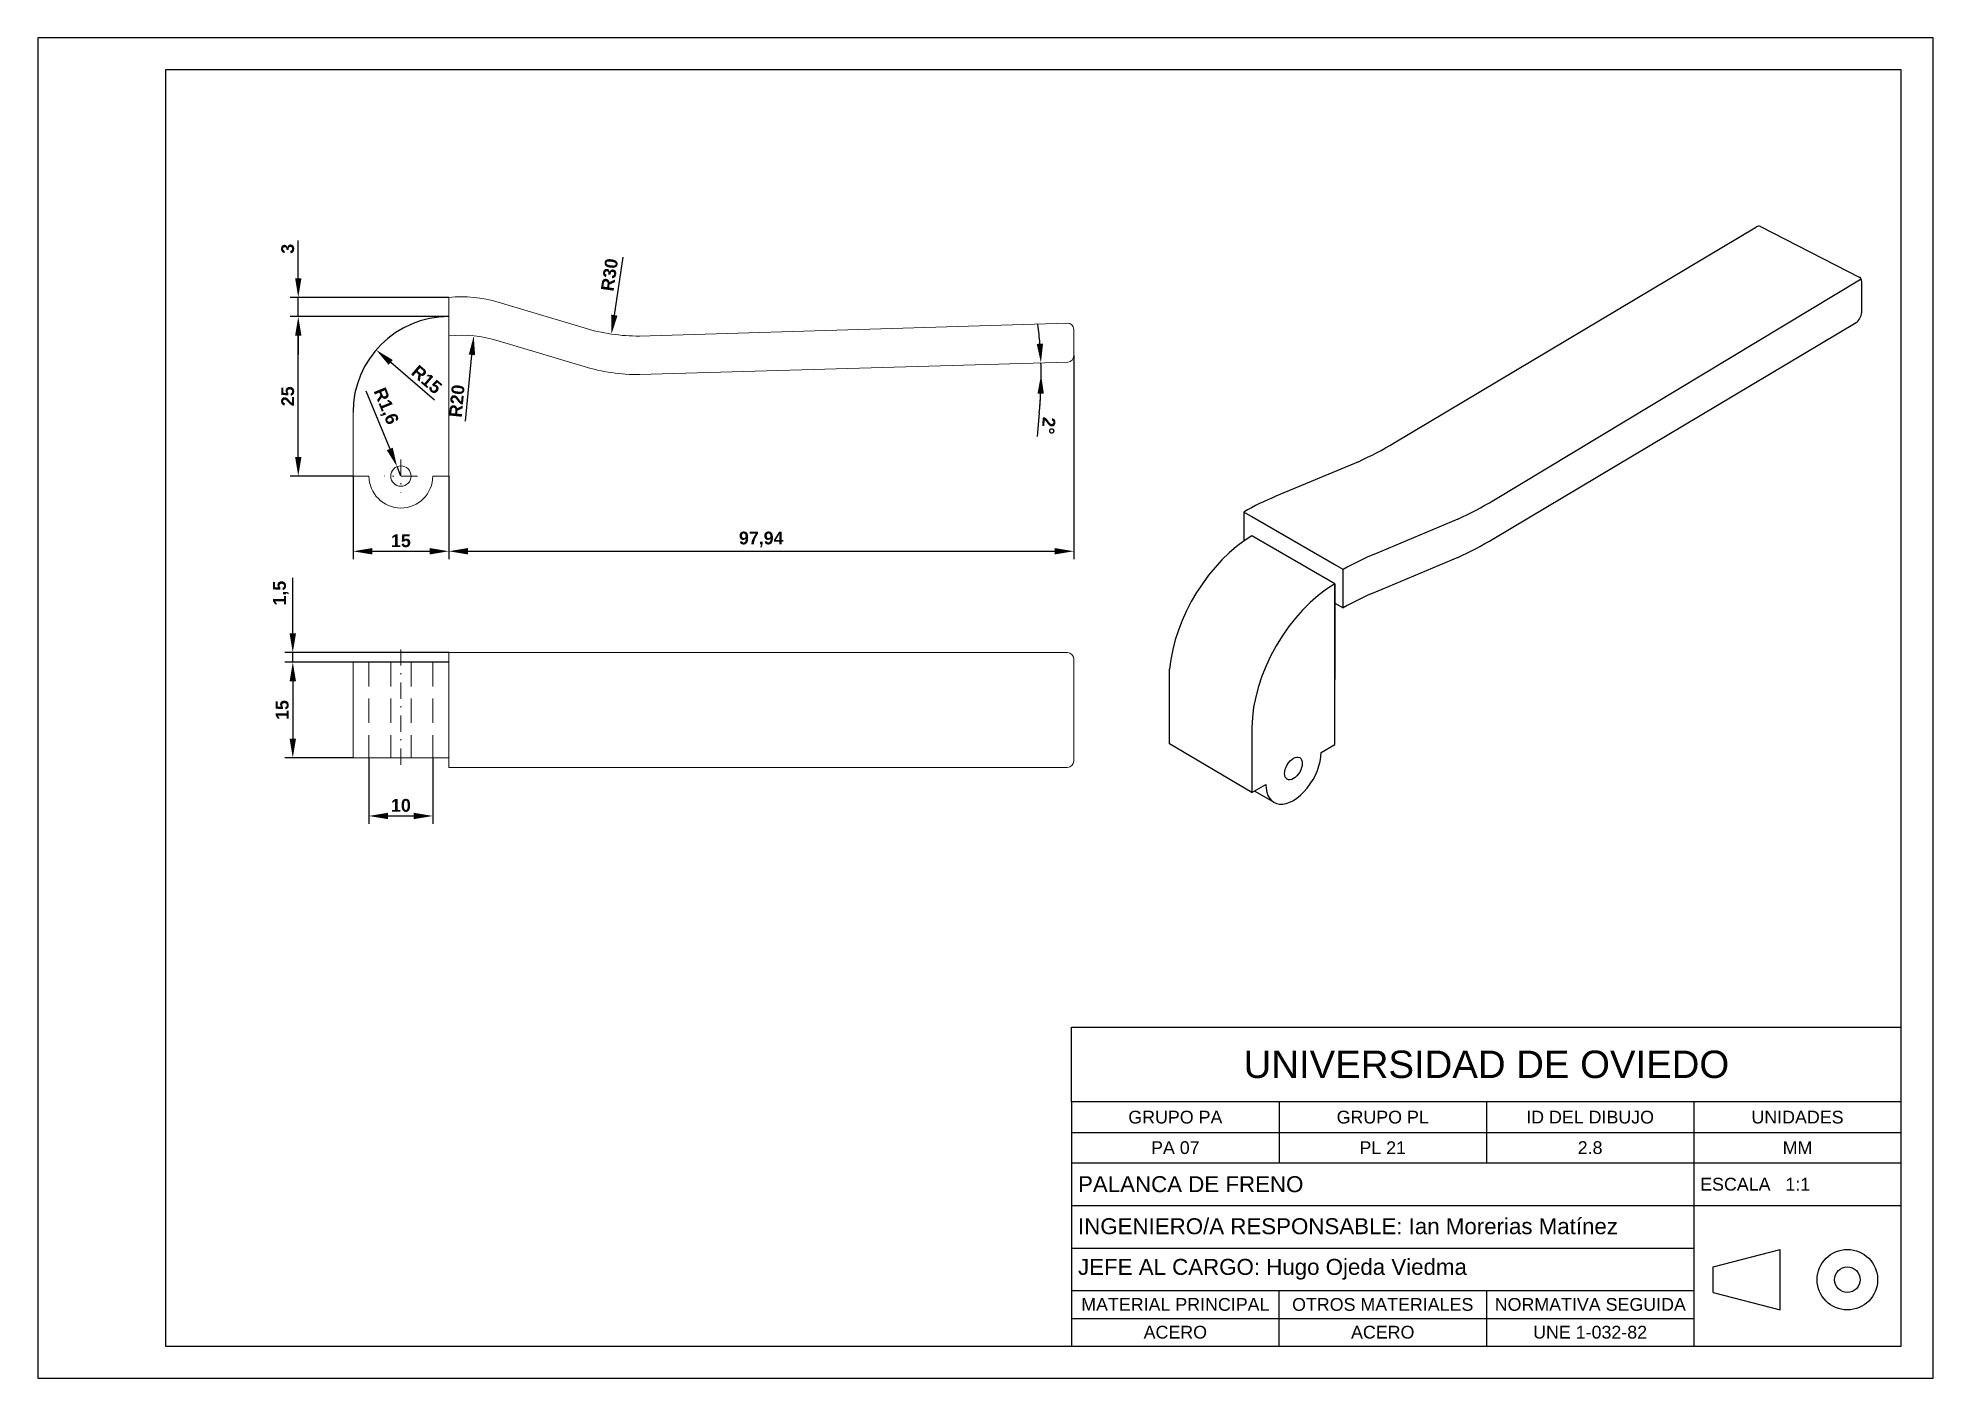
# Paper-space layout 'Presentación1' of a CAD drawing. Header units: millimetres. Extents: x 0 to 297, y 0 to 210.
# The model-space entities are those that its viewports show. They can reach past a viewport. Long polylines and large blocks are cut down to what shows.
import ezdxf

# ---------------------------------------------------------------- set-up
doc = ezdxf.new("R2010")
doc.units = ezdxf.units.MM
doc.linetypes.add('TRAZO_Y_PUNTO', pattern=[25.4, 12.7, -6.35, 0, -6.35])
doc.linetypes.add('TRAZOS', pattern=[19.05, 12.7, -6.35])
for name, color, linetype, lineweight in [('01_Contornos', 7, 'Continuous', 20), ('02_Ocultas', 4, 'TRAZOS', 20), ('03_Ejes', 1, 'TRAZO_Y_PUNTO', 18), ('04_Cotas', 3, 'Continuous', 18)]:
    doc.layers.add(name, color=color, linetype=linetype, lineweight=lineweight)
doc.styles.add('EstiloCota', font='arialbd.ttf', dxfattribs={"height": 2})
doc.styles.get("Standard").update_dxf_attribs({"font": 'arial.ttf'})
doc.dimstyles.new('CotasUNE', dxfattribs={"dimtxt": 2, "dimasz": 3, "dimexe": 1.25, "dimexo": 0, "dimtad": 1, "dimtxsty": 'EstiloCota', "dimcen": 2.5, "dimclrd": 256, "dimclrt": 256, "dimadec": 0, "dimazin": 0, "dimtfac": 1, "dimtmove": 0, "dimatfit": 3, "dimfxl": 1, "dimarcsym": 0})

# ---------------------------------------------------------------- blocks, each defined once
blk = doc.blocks.new('UNE A4H')
for p, q in [((0, 210), (0, 0)), ((297, 210), (0, 210)), ((297, 0), (297, 210)), ((20, 205), (20, 5)), ((292, 205), (20, 205)), ((292, 5), (292, 205)), ((162, 55), (292, 55)), ((162, 43.27), (162, 55)), ((292, 43.27), (162, 43.27)), ((162, 43.27), (162, 5)), ((194.5, 43.27), (194.5, 33.7)), ((227, 43.27), (227, 33.7)), ((259.5, 43.27), (259.5, 33.7)), ((162, 38.49), (292, 38.49)), ((292, 33.7), (162, 33.7)), ((259.5, 33.7), (259.5, 25)), ((162, 27.04), (259.5, 27.04)), ((259.5, 27.04), (292, 27.04)), ((259.5, 25), (259.5, 5)), ((162, 20.37), (259.5, 20.37)), ((262.55, 17.42), (273.06, 20.16)), ((273.06, 10.67), (273.06, 20.16)), ((262.55, 13.41), (262.55, 17.42)), ((162, 13.7), (259.5, 13.7)), ((194.5, 5), (194.5, 13.7)), ((227, 13.7), (227, 5)), ((262.55, 13.41), (273.06, 10.67)), ((162, 9.35), (259.5, 9.35)), ((20, 5), (292, 5)), ((0, 0), (297, 0))]:
    blk.add_line(p, q)
for radius in [4.74, 2]:
    blk.add_circle((283.57, 15.42), radius)
for s, insert, char_height, width, attachment_point in [('GRUPO PA', (178.25, 40.88), 2, 32.5, 5), ('GRUPO PL', (210.75, 40.88), 2, 32.5, 5), ('ID DEL DIBUJO', (243.25, 40.88), 2, 32.5, 5), ('UNIDADES', (275.75, 40.88), 2, 32.5, 5), ('PA 07', (178.25, 36.1), 2, 32.5, 5), ('PL 21', (210.75, 36.1), 2, 32.5, 5), ('2.8', (243.25, 36.1), 2, 32.5, 5), ('MM', (275.75, 36.1), 2, 32.5, 5), ('PALANCA DE FRENO', (163, 30.37), 2.5, 97.1143, 4), ('INGENIERO/A RESPONSABLE: Ian Morerias Matínez', (163, 23.78), 2.5, 97.2779, 4), ('JEFE AL CARGO: Hugo Ojeda Viedma', (163, 17.05), 2.5, 97.2059, 4), ('MATERIAL PRINCIPAL', (178.25, 11.53), 2, 32.5, 5), ('OTROS MATERIALES', (210.75, 11.53), 2, 32.5, 5), ('NORMATIVA SEGUIDA', (243.28, 11.53), 2, 32.44, 5), ('ACERO', (178.25, 7.18), 2, 32.5, 5), ('ACERO', (210.75, 7.18), 2, 32.5, 5), ('UNE 1-032-82', (243.25, 7.18), 2, 32.5, 5)]:
    blk.add_mtext(s, dxfattribs=dict(insert=insert, char_height=char_height, width=width, attachment_point=attachment_point))
at = {"layer": '01_Contornos'}
for s, insert, char_height, width, attachment_point in [('UNIVERSIDAD DE OVIEDO', (227, 49.14), 4.3, 130, 5), ('ESCALA   1:1', (260.5, 30.37), 2, 32.5, 4)]:
    blk.add_mtext(s, dxfattribs=dict(at, insert=insert, char_height=char_height, width=width, attachment_point=attachment_point))
blk = doc.blocks.new('*D8')
at = {"layer": '04_Cotas', "color": 0, "lineweight": -2, "transparency": 16777216}
for p, q in [((305.11, 119.72), (305.11, 87.82)), ((207.17, 100.85), (207.17, 87.82))]:
    blk.add_line(p, q, dxfattribs=at)
at = {"layer": '04_Cotas', "lineweight": -2, "transparency": 16777216}
blk.add_line((210.17, 89.07), (302.11, 89.07), dxfattribs=at)
at = {"layer": '04_Cotas', "transparency": 16777216}
for points in [[(210.17, 89.57), (210.17, 88.57), (207.17, 89.07)], [(302.11, 89.57), (302.11, 88.57), (305.11, 89.07)]]:
    blk.add_solid(points, dxfattribs=at)
at = {"layer": 'Defpoints', "color": 0}
for p in [(305.11, 119.72), (207.17, 100.85), (305.11, 89.07)]:
    blk.add_point(p, dxfattribs=at)
at = {"layer": '04_Cotas', "transparency": 16777216, "insert": (256.14, 90.92), "char_height": 2, "attachment_point": 5, "style": 'EstiloCota'}
blk.add_mtext('97,94', dxfattribs=at)
blk = doc.blocks.new('*D7')
at = {"layer": '04_Cotas', "color": 0, "lineweight": -2, "transparency": 16777216}
for p, q in [((192.17, 100.85), (192.17, 87.82)), ((207.17, 100.85), (207.17, 87.82))]:
    blk.add_line(p, q, dxfattribs=at)
at = {"layer": '04_Cotas', "lineweight": -2, "transparency": 16777216}
blk.add_line((195.17, 89.07), (204.17, 89.07), dxfattribs=at)
at = {"layer": '04_Cotas', "transparency": 16777216}
for points in [[(195.17, 89.57), (195.17, 88.57), (192.17, 89.07)], [(204.17, 89.57), (204.17, 88.57), (207.17, 89.07)]]:
    blk.add_solid(points, dxfattribs=at)
at = {"layer": 'Defpoints', "color": 0}
for p in [(192.17, 100.85), (207.17, 100.85), (207.17, 89.07)]:
    blk.add_point(p, dxfattribs=at)
at = {"layer": '04_Cotas', "transparency": 16777216, "insert": (199.67, 90.71), "char_height": 2, "attachment_point": 5, "style": 'EstiloCota'}
blk.add_mtext('15', dxfattribs=at)
blk = doc.blocks.new('*D6')
at = {"layer": '04_Cotas', "color": 0, "lineweight": -2, "transparency": 16777216}
for p, q in [((207.17, 125.85), (182.34, 125.85)), ((192.17, 100.85), (182.34, 100.85))]:
    blk.add_line(p, q, dxfattribs=at)
at = {"layer": '04_Cotas', "lineweight": -2, "transparency": 16777216}
blk.add_line((183.59, 103.85), (183.59, 122.85), dxfattribs=at)
at = {"layer": '04_Cotas', "transparency": 16777216}
for points in [[(183.09, 122.85), (184.09, 122.85), (183.59, 125.85)], [(183.09, 103.85), (184.09, 103.85), (183.59, 100.85)]]:
    blk.add_solid(points, dxfattribs=at)
at = {"layer": 'Defpoints', "color": 0}
for p in [(183.59, 125.85), (207.17, 125.85), (192.17, 100.85)]:
    blk.add_point(p, dxfattribs=at)
at = {"layer": '04_Cotas', "transparency": 16777216, "insert": (181.94, 113.35), "char_height": 2, "attachment_point": 5, "rotation": 90, "style": 'EstiloCota'}
blk.add_mtext('25', dxfattribs=at)
blk = doc.blocks.new('*D5')
at = {"layer": '04_Cotas', "lineweight": -2, "transparency": 16777216}
for p, q in [((183.59, 131.85), (183.59, 137.76)), ((183.59, 125.85), (183.59, 128.85)), ((183.59, 122.85), (183.59, 119.85))]:
    blk.add_line(p, q, dxfattribs=at)
at = {"layer": '04_Cotas', "color": 0, "lineweight": -2, "transparency": 16777216}
blk.add_line((207.17, 128.85), (182.34, 128.85), dxfattribs=at)
at = {"layer": '04_Cotas', "transparency": 16777216}
for points in [[(183.09, 131.85), (184.09, 131.85), (183.59, 128.85)], [(183.09, 122.85), (184.09, 122.85), (183.59, 125.85)]]:
    blk.add_solid(points, dxfattribs=at)
at = {"layer": 'Defpoints', "color": 0}
for p in [(207.17, 128.85), (183.59, 125.85), (207.17, 125.85)]:
    blk.add_point(p, dxfattribs=at)
at = {"layer": '04_Cotas', "transparency": 16777216, "insert": (181.94, 136.47), "char_height": 2, "attachment_point": 5, "rotation": 90, "style": 'EstiloCota'}
blk.add_mtext('3', dxfattribs=at)
blk = doc.blocks.new('*D4')
at = {"layer": '04_Cotas', "lineweight": -2, "transparency": 16777216}
blk.add_line((209.8, 109.45), (210.8, 119.83), dxfattribs=at)
at = {"layer": '04_Cotas', "transparency": 16777216}
blk.add_solid([(210.31, 119.88), (211.3, 119.79), (211.09, 122.82)], dxfattribs=at)
at = {"layer": 'Defpoints', "color": 0}
for p in [(211.09, 122.82), (207.25, 83.01)]:
    blk.add_point(p, dxfattribs=at)
at = {"layer": '04_Cotas', "transparency": 16777216, "insert": (208.45, 112.61), "char_height": 2, "attachment_point": 5, "rotation": 84.4916, "style": 'EstiloCota'}
blk.add_mtext('R20', dxfattribs=at)
blk = doc.blocks.new('*D3')
at = {"layer": '04_Cotas', "lineweight": -2, "transparency": 16777216}
blk.add_line((234.44, 135.14), (233.11, 126.07), dxfattribs=at)
at = {"layer": '04_Cotas', "transparency": 16777216}
blk.add_solid([(232.62, 126.14), (233.61, 125.99), (232.68, 123.1)], dxfattribs=at)
at = {"layer": 'Defpoints', "color": 0}
for p in [(241.35, 182.47), (232.68, 123.1)]:
    blk.add_point(p, dxfattribs=at)
at = {"layer": '04_Cotas', "transparency": 16777216, "insert": (232.37, 132.39), "char_height": 2, "attachment_point": 5, "rotation": 81.6884, "style": 'EstiloCota'}
blk.add_mtext('R30', dxfattribs=at)
blk = doc.blocks.new('*D2')
at = {"layer": '04_Cotas', "color": 0, "lineweight": -2, "transparency": 16777216}
for p, q in [((192.17, 71.69), (181.48, 71.69)), ((192.17, 56.69), (181.48, 56.69))]:
    blk.add_line(p, q, dxfattribs=at)
at = {"layer": '04_Cotas', "lineweight": -2, "transparency": 16777216}
blk.add_line((182.73, 68.69), (182.73, 59.69), dxfattribs=at)
at = {"layer": '04_Cotas', "transparency": 16777216}
for points in [[(182.23, 68.69), (183.23, 68.69), (182.73, 71.69)], [(182.23, 59.69), (183.23, 59.69), (182.73, 56.69)]]:
    blk.add_solid(points, dxfattribs=at)
at = {"layer": 'Defpoints', "color": 0}
for p in [(192.17, 71.69), (182.73, 56.69), (192.17, 56.69)]:
    blk.add_point(p, dxfattribs=at)
at = {"layer": '04_Cotas', "transparency": 16777216, "insert": (181.08, 64.19), "char_height": 2, "attachment_point": 5, "rotation": 90, "style": 'EstiloCota'}
blk.add_mtext('15', dxfattribs=at)
blk = doc.blocks.new('*D1')
at = {"layer": '04_Cotas', "lineweight": -2, "transparency": 16777216}
for p, q in [((182.73, 76.19), (182.73, 84.91)), ((182.73, 71.69), (182.73, 73.19)), ((182.73, 68.69), (182.73, 65.69))]:
    blk.add_line(p, q, dxfattribs=at)
at = {"layer": '04_Cotas', "color": 0, "lineweight": -2, "transparency": 16777216}
for p, q in [((207.17, 73.19), (181.48, 73.19)), ((207.17, 71.69), (181.48, 71.69))]:
    blk.add_line(p, q, dxfattribs=at)
at = {"layer": '04_Cotas', "transparency": 16777216}
for points in [[(182.23, 76.19), (183.23, 76.19), (182.73, 73.19)], [(182.23, 68.69), (183.23, 68.69), (182.73, 71.69)]]:
    blk.add_solid(points, dxfattribs=at)
at = {"layer": 'Defpoints', "color": 0}
for p in [(182.73, 71.69), (207.17, 73.19), (207.17, 71.69)]:
    blk.add_point(p, dxfattribs=at)
at = {"layer": '04_Cotas', "transparency": 16777216, "insert": (180.87, 82.5), "char_height": 2, "attachment_point": 5, "rotation": 90, "style": 'EstiloCota'}
blk.add_mtext('1,5', dxfattribs=at)
blk = doc.blocks.new('*D9')
at = {"layer": '04_Cotas', "lineweight": -2, "transparency": 16777216}
for p, q in [((194.19, 114.22), (197.93, 105.1)), ((199.67, 100.85), (199.07, 102.33))]:
    blk.add_line(p, q, dxfattribs=at)
at = {"layer": '04_Cotas', "transparency": 16777216}
blk.add_solid([(198.39, 105.29), (197.46, 104.91), (199.07, 102.33)], dxfattribs=at)
at = {"layer": 'Defpoints', "color": 0}
for p in [(199.07, 102.33), (199.67, 100.85)]:
    blk.add_point(p, dxfattribs=at)
at = {"layer": '04_Cotas', "transparency": 16777216, "insert": (197.2, 111.75), "char_height": 2, "attachment_point": 5, "rotation": 292.2895, "style": 'EstiloCota'}
blk.add_mtext('R1,6', dxfattribs=at)
blk = doc.blocks.new('*D10')
at = {"layer": '04_Cotas', "lineweight": -2, "transparency": 16777216}
blk.add_line((299.71, 110.75), (299.36, 107.05), dxfattribs=at)
for start, end in [(4.4155, 7.1478), (354.5339, 0), (0, 1.6832), (354.5354, 357.2677)]:
    blk.add_arc((237.08, 116.75), 62.92, start, end, dxfattribs=at)
at = {"layer": '04_Cotas', "transparency": 16777216}
for points in [[(300.31, 121.62), (299.31, 121.56), (299.97, 118.6)], [(299.43, 113.76), (300.43, 113.74), (300, 116.75)]]:
    blk.add_solid(points, dxfattribs=at)
at = {"layer": 'Defpoints', "color": 0}
for p in [(237.01, 116.75), (237.08, 116.75), (299.99, 117.98), (304.17, 118.72), (310.99, 116.75)]:
    blk.add_point(p, dxfattribs=at)
at = {"layer": '04_Cotas', "transparency": 16777216, "insert": (301.16, 108.75), "char_height": 2, "attachment_point": 5, "rotation": 264.5339, "style": 'EstiloCota'}
blk.add_mtext('2°', dxfattribs=at)
blk = doc.blocks.new('*D11')
at = {"layer": '04_Cotas', "color": 0, "lineweight": -2, "transparency": 16777216}
for p, q in [((194.67, 56.69), (194.67, 46.34)), ((204.67, 56.69), (204.67, 46.34))]:
    blk.add_line(p, q, dxfattribs=at)
at = {"layer": '04_Cotas', "lineweight": -2, "transparency": 16777216}
blk.add_line((197.67, 47.59), (201.67, 47.59), dxfattribs=at)
at = {"layer": '04_Cotas', "transparency": 16777216}
for points in [[(197.67, 48.09), (197.67, 47.09), (194.67, 47.59)], [(201.67, 48.09), (201.67, 47.09), (204.67, 47.59)]]:
    blk.add_solid(points, dxfattribs=at)
at = {"layer": 'Defpoints', "color": 0}
for p in [(194.67, 56.69), (204.67, 56.69), (204.67, 47.59)]:
    blk.add_point(p, dxfattribs=at)
at = {"layer": '04_Cotas', "transparency": 16777216, "insert": (199.67, 49.24), "char_height": 2, "attachment_point": 5, "style": 'EstiloCota'}
blk.add_mtext('10', dxfattribs=at)
blk = doc.blocks.new('*D16')
at = {"layer": '04_Cotas', "lineweight": -2, "transparency": 16777216}
blk.add_line((204.96, 112.74), (198.07, 118.66), dxfattribs=at)
at = {"layer": '04_Cotas', "transparency": 16777216}
blk.add_solid([(198.39, 119.04), (197.74, 118.28), (195.79, 120.62)], dxfattribs=at)
at = {"layer": 'Defpoints', "color": 0}
for p in [(195.79, 120.62), (207.17, 110.85)]:
    blk.add_point(p, dxfattribs=at)
at = {"layer": '04_Cotas', "transparency": 16777216, "insert": (203.72, 115.98), "char_height": 2, "attachment_point": 5, "rotation": 319.3689, "style": 'EstiloCota'}
blk.add_mtext('R15', dxfattribs=at)

msp = doc.modelspace()

# ---------------------------------------------------------------- linework, layer by layer
for p, q in [((47.301, 79.772), (104.069, 113.63)), ((104.674, 113.687), (120.262, 105.687)), ((62.89, 70.772), (120.455, 105.461)), ((120.516, 105.126), (120.516, 100.126)), ((62.89, 64.772), (119.664, 98.635)), ((41.679, 76.819), (28.747, 71.393)), ((39.289, 59.923), (23.701, 68.923)), ((23.701, 68.923), (23.701, 64.348)), ((37.99, 60.673), (25, 68.173)), ((57.268, 67.819), (44.335, 62.393)), ((37.99, 57.673), (25, 65.173)), ((39.289, 53.923), (39.289, 59.923)), ((57.268, 61.819), (44.335, 56.393)), ((37.99, 54.673), (37.99, 57.673)), ((37.99, 32.5), (37.99, 57.673)), ((37.99, 57.673), (37.99, 42.673)), ((37.99, 54.673), (39.289, 53.923)), ((12.085, 32.629), (12.085, 44.331)), ((25, 35.173), (25, 25)), ((25, 25), (12.085, 32.629)), ((35.825, 31.25), (37.99, 32.5)), ((25, 25), (27.165, 26.25)), ((28.433, 23.447), (25.371, 25.214))]:
    msp.add_line(p, q)
msp.add_arc((207.172, 110.847), 15, 90, 180)
for centre, major_axis, start_param, end_param in [((104.062, 112.626), (-0.612, -1.061), 3.1415927, 3.9683324), ((119.65, 104.626), (-0.612, -1.061), 8.6393798, 9.4819053), ((119.65, 99.626), (-0.612, -1.061), 0.8019328, 2.3561945), ((36.481, 98.018), (31.645, 18.67), 4.5402374, 4.7136989), ((31.577, 57.12), (21.633, 11.49), 1.3986448, 1.6287656), ((52.069, 89.018), (31.645, 18.67), 4.5402374, 4.7136989), ((25, 50.173), (-9.186, -15.91), 3.9269908, 5.389941), ((47.165, 48.12), (21.633, 11.49), 1.3986448, 1.6287656), ((52.069, 83.018), (31.645, 18.67), 4.5402374, 4.7136989), ((37.99, 42.673), (-9.186, -15.91), 3.9269908, 5.4977871), ((47.165, 42.12), (21.633, 11.49), 1.3986448, 1.6287656), ((31.495, 28.75), (-3.062, -5.303), 5.4977871, 8.6393798)]:
    msp.add_ellipse(centre, major_axis=major_axis, ratio=0.5773503, start_param=start_param, end_param=end_param)
msp.add_ellipse((31.495, 28.75), major_axis=(-0.98, -1.697), ratio=0.5773503)
at = {"layer": '01_Contornos'}
for p, q in [((207.172, 100.847), (207.172, 128.847)), ((207.172, 128.847), (207.172, 122.847)), ((214.938, 128.098), (228.366, 124.055)), ((237.015, 122.782), (304.111, 124.831)), ((214.938, 122.064), (228.366, 118.021)), ((305.114, 119.717), (305.111, 123.831)), ((237.085, 116.747), (304.172, 118.719)), ((192.172, 110.847), (192.172, 100.847)), ((194.672, 100.847), (192.172, 100.847)), ((204.672, 100.847), (207.172, 100.847)), ((192.172, 71.691), (207.172, 71.691)), ((192.172, 56.691), (192.172, 71.691)), ((207.172, 73.191), (304.114, 73.191)), ((207.172, 73.191), (207.172, 55.191)), ((305.114, 56.191), (305.114, 72.191)), ((207.172, 56.691), (192.172, 56.691)), ((207.172, 55.191), (304.114, 55.191))]:
    msp.add_line(p, q, dxfattribs=at)
msp.add_circle((199.672, 100.847), 1.6, dxfattribs=at)
for centre, radius, start, end in [((209.172, 108.947), 20, 73.24397, 95.73917), ((304.111, 123.831), 1, 0, 90), ((209.172, 102.913), 20, 73.24397, 95.73917), ((237.015, 152.782), 30, 253.24397, 270.1329), ((304.114, 119.717), 1, 273.3665, 0.06382), ((237.015, 146.747), 30, 253.24397, 270.1329), ((199.672, 100.847), 5, 180, 0), ((304.114, 72.191), 1, 0, 90), ((304.114, 56.191), 1, 270, 0)]:
    msp.add_arc(centre, radius, start, end, dxfattribs=at)
at = {"layer": '02_Ocultas', "ltscale": 0.3}
for p, q in [((194.672, 71.691), (194.672, 56.691)), ((198.072, 71.691), (198.072, 56.691)), ((201.272, 71.691), (201.272, 56.691)), ((204.672, 71.691), (204.672, 56.691))]:
    msp.add_line(p, q, dxfattribs=at)
at = {"layer": '03_Ejes', "ltscale": 0.2}
for p, q in [((199.672, 103.447), (199.672, 98.247)), ((202.272, 100.847), (197.072, 100.847)), ((199.672, 73.691), (199.672, 54.691))]:
    msp.add_line(p, q, dxfattribs=at)

# ---------------------------------------------------------------- dimensions: what is measured, and where the dimension line sits
at = {"layer": '04_Cotas'}
for p1, p2, text, picture, middle in [((241.352, 182.466), (232.678, 123.097), 'R30', '*D3', (234.002, 132.154)), ((207.252, 83.005), (211.092, 122.82), 'R20', '*D4', (210.092, 112.451))]:
    dim = msp.add_diameter_dim_2p(p1=p1, p2=p2, text=text, dimstyle='CotasUNE', dxfattribs=at)
    dim.commit()
    dim.dimension.update_dxf_attribs({"geometry": picture, "text_midpoint": middle, "dimtype": 163})
dim = msp.add_linear_dim(base=(183.587, 125.847), p1=(207.172, 128.847), p2=(207.172, 125.847), angle=90, dimstyle='CotasUNE', override={"dimse2": 1}, dxfattribs=at)
dim.commit()
dim.dimension.update_dxf_attribs({"geometry": '*D5', "text_midpoint": (183.587, 136.469), "dimtype": 160})
for base, p1, p2, picture, middle in [((183.587, 125.847), (192.172, 100.847), (207.172, 125.847), '*D6', (181.941, 113.347)), ((182.726, 56.691), (192.172, 71.691), (192.172, 56.691), '*D2', (181.08, 64.191))]:
    dim = msp.add_linear_dim(base=base, p1=p1, p2=p2, angle=90, dimstyle='CotasUNE', dxfattribs=at)
    dim.commit()
    dim.dimension.update_dxf_attribs({"geometry": picture, "text_midpoint": middle})
dim = msp.add_angular_dim_2l(base=(299.985, 117.979), line1=((237.015, 116.747), (310.991, 116.747)), line2=((237.085, 116.747), (304.172, 118.719)), dimstyle='CotasUNE', dxfattribs=at)
dim.commit()
dim.dimension.update_dxf_attribs({"geometry": '*D10', "text_midpoint": (301.156, 108.746)})
dim = msp.add_radius_dim(center=(207.172, 110.847), mpoint=(195.788, 120.615), dimstyle='CotasUNE', dxfattribs=at)
dim.commit()
dim.dimension.update_dxf_attribs({"geometry": '*D16', "text_midpoint": (202.651, 114.726), "dimtype": 164})
for base, p1, p2, picture, middle in [((305.114, 89.066), (207.172, 100.847), (305.114, 119.716), '*D8', (256.143, 90.918)), ((207.172, 89.066), (192.172, 100.847), (207.172, 100.847), '*D7', (199.672, 90.712)), ((204.672, 47.594), (194.672, 56.691), (204.672, 56.691), '*D11', (199.672, 49.241))]:
    dim = msp.add_linear_dim(base=base, p1=p1, p2=p2, dimstyle='CotasUNE', dxfattribs=at)
    dim.commit()
    dim.dimension.update_dxf_attribs({"geometry": picture, "text_midpoint": middle})
dim = msp.add_radius_dim(center=(199.672, 100.847), mpoint=(199.065, 102.328), dimstyle='CotasUNE', dxfattribs=at)
dim.commit()
dim.dimension.update_dxf_attribs({"geometry": '*D9', "text_midpoint": (195.491, 111.047)})
dim = msp.add_linear_dim(base=(182.726, 71.691), p1=(207.172, 73.191), p2=(207.172, 71.691), angle=90, dimstyle='CotasUNE', dxfattribs=at)
dim.commit()
dim.dimension.update_dxf_attribs({"geometry": '*D1', "text_midpoint": (182.726, 82.5), "dimtype": 160})

psp = doc.layouts.new('Presentación1')

# ---------------------------------------------------------------- block references
at = {"color": 0}
psp.add_blockref('UNE A4H', (0, 0), dxfattribs=at)

# ---------------------------------------------------------------- viewports
at = {"layer": '04_Cotas', "color": 0}
psp.add_viewport(center=(148.5, 105), size=(297, 210), view_center_point=(-16.761, 38.221), view_height=210, dxfattribs=at)
psp.add_viewport(center=(156, 105), size=(272, 200), view_center_point=(298.786, 64.509), view_height=200, status=3, dxfattribs=at)

doc.saveas('drawing.dxf')
